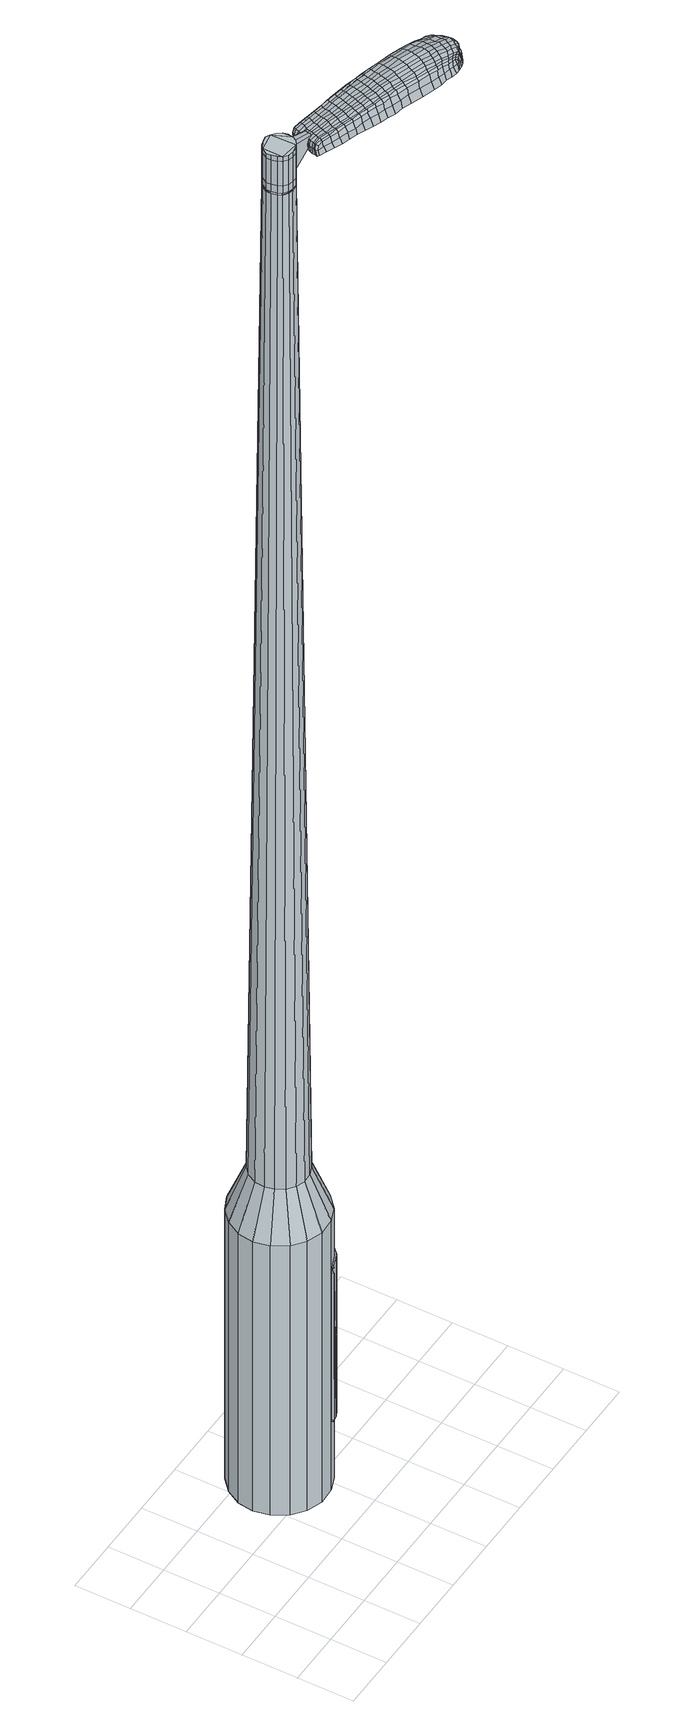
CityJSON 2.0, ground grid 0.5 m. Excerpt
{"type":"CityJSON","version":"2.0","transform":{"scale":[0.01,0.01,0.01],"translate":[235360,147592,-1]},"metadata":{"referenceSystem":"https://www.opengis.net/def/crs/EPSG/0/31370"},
"CityObjects":{
"object1":{"type":"GenericCityObject","attributes":{"cluster":327,"mean_distance_to_centroid":0.249,"new_centroid_x":235361.32,"new_centroid_y":147593.25,"mean_distance_to_camera":9.36,"H1":10.38,"H2":10.03,"Z_final":112.2,"cluster2":-1,"proj_x":235359.6,"proj_y":147598.47,"id_line":52625,"bearing_l":251.79,"distance":5.49,"orientation":"left","G_obj":341.79},"geometry":[{"type":"MultiSurface","lod":"2","boundaries":[[[0,1,2,3]],[[1,4,5,2]],[[4,6,7,5]],[[6,8,9,7]],[[8,10,11,9]],[[10,12,13,11]],[[12,14,15,13]],[[14,16,17,15]],[[16,18,19,17]],[[18,20,21,19]],[[20,22,23,21]],[[22,24,25,23]],[[24,26,27,25]],[[26,28,29,27]],[[28,30,31,29]],[[30,32,33,31]],[[32,34,35,33]],[[34,0,3,35]],[[36,37,38,39]],[[38,40,41,42]],[[41,43,42]],[[42,44,45,46]],[[45,47,46]],[[46,48,49,50]],[[49,51,50]],[[42,46,50,38]],[[50,52,39,38]],[[53,36,39]],[[2,5,7,35]],[[7,9,11,15]],[[11,13,15]],[[15,17,19,23]],[[19,21,23]],[[23,25,27,31]],[[27,29,31]],[[15,23,31,7]],[[31,33,35,7]],[[3,2,35]],[[1,0,54,55]],[[0,34,56,54]],[[34,32,57,56]],[[32,30,58,57]],[[30,28,59,58]],[[28,26,60,59]],[[26,24,61,60]],[[24,22,62,61]],[[22,20,63,62]],[[20,18,64,63]],[[18,16,65,64]],[[16,14,66,65]],[[14,12,67,66]],[[12,10,68,67]],[[10,8,69,68]],[[8,6,70,69]],[[6,4,71,70]],[[4,1,55,71]],[[55,54,72,73]],[[54,56,74,72]],[[56,57,75,74]],[[57,58,76,75]],[[58,59,77,76]],[[59,60,78,77]],[[60,61,79,78]],[[61,62,80,79]],[[62,63,81,80]],[[63,64,82,81]],[[64,65,83,82]],[[65,66,84,83]],[[66,67,85,84]],[[67,68,86,85]],[[68,69,87,86]],[[69,70,88,87]],[[70,71,89,88]],[[71,55,73,89]],[[90,91,92,93]],[[94,95,91,90]],[[96,97,95,94]],[[76,98,97,96]],[[77,99,98,76]],[[100,101,99,77]],[[79,102,101,100]],[[103,104,102,79]],[[105,106,104,103]],[[107,108,106,105]],[[83,109,108,107]],[[84,110,109,83]],[[111,112,110,84]],[[113,114,112,111]],[[115,116,114,113]],[[117,118,116,115]],[[89,119,118,117]],[[93,92,119,89]],[[120,121,122,123]],[[124,120,123,125]],[[126,124,125,127]],[[128,126,127,129]],[[130,128,129,131]],[[132,130,131,133]],[[134,132,133,135]],[[136,134,135,137]],[[138,136,137,139]],[[140,138,139,141]],[[142,140,141,143]],[[144,142,143,145]],[[146,144,145,147]],[[148,146,147,149]],[[150,148,149,151]],[[152,150,151,153]],[[73,72,90,93]],[[72,74,94,90]],[[74,75,96,94]],[[75,76,96]],[[78,100,77]],[[78,79,100]],[[80,103,79]],[[80,81,105,103]],[[81,82,107,105]],[[82,83,107]],[[85,111,84]],[[85,86,113,111]],[[86,87,115,113]],[[87,88,117,115]],[[88,89,117]],[[73,93,89]],[[154,155,92,91]],[[155,119,92]],[[156,118,119]],[[156,157,116,118]],[[157,158,114,116]],[[158,159,112,114]],[[159,110,112]],[[160,108,109]],[[160,161,106,108]],[[161,162,104,106]],[[162,102,104]],[[163,101,102]],[[163,99,101]],[[164,97,98]],[[164,165,95,97]],[[165,154,91,95]],[[39,52,152,166]],[[155,154,167,153]],[[53,39,166,121]],[[154,165,122,167]],[[36,53,121,120]],[[165,164,123,122]],[[37,36,120,124]],[[164,98,125,123]],[[38,37,124,126]],[[98,99,127,125]],[[40,38,126,128]],[[99,163,129,127]],[[41,40,128,130]],[[163,102,131,129]],[[43,41,130,132]],[[102,162,133,131]],[[42,43,132,134]],[[162,161,135,133]],[[44,42,134,136]],[[161,160,137,135]],[[45,44,136,138]],[[160,109,139,137]],[[47,45,138,140]],[[109,110,141,139]],[[46,47,140,142]],[[110,159,143,141]],[[48,46,142,144]],[[159,158,145,143]],[[49,48,144,146]],[[158,157,147,145]],[[51,49,146,148]],[[157,156,149,147]],[[50,51,148,150]],[[156,119,151,149]],[[52,50,150,152]],[[119,155,153,151]],[[152,153,168,169]],[[153,167,170,168]],[[167,122,171,170]],[[122,121,172,171]],[[121,166,173,172]],[[166,152,169,173]],[[174,175,176,177]],[[178,174,177,179]],[[174,178,180,181]],[[175,174,181,182]],[[183,184,185,186]],[[187,183,186,188]],[[183,187,189,190]],[[184,183,190,191]],[[192,193,194,195]],[[196,192,195,197]],[[192,196,198,199]],[[193,192,199,200]],[[201,202,203,204]],[[205,201,204,206]],[[201,205,207,208]],[[202,201,208,209]],[[210,211,212,213]],[[214,210,213,215]],[[210,214,216,217]],[[211,210,217,218]],[[219,220,221,222]],[[223,219,222,224]],[[219,223,225,226]],[[220,219,226,227]],[[228,229,230,231]],[[220,228,231,221]],[[228,220,227,232]],[[229,228,232,233]],[[234,235,236,237]],[[229,234,237,230]],[[234,229,233,238]],[[235,234,238,239]],[[240,178,179,241]],[[235,240,241,236]],[[240,235,239,242]],[[178,240,242,180]],[[243,244,245,246]],[[247,243,246,248]],[[243,247,249,250]],[[244,243,250,251]],[[252,253,254,255]],[[244,252,255,245]],[[252,244,251,256]],[[253,252,256,257]],[[258,259,260,261]],[[253,258,261,254]],[[258,253,257,262]],[[259,258,262,263]],[[264,265,266,267]],[[259,264,267,260]],[[264,259,263,268]],[[265,264,268,269]],[[270,175,182,271]],[[265,270,271,266]],[[270,265,269,272]],[[175,270,272,176]],[[273,274,275,276]],[[277,273,276,278]],[[273,277,279,280]],[[274,273,280,281]],[[282,283,284,285]],[[274,282,285,275]],[[282,274,281,286]],[[283,282,286,287]],[[288,289,290,291]],[[283,288,291,284]],[[288,283,287,292]],[[289,288,292,293]],[[294,187,188,295]],[[289,294,295,290]],[[294,289,293,296]],[[187,294,296,189]],[[297,298,299,300]],[[301,297,300,302]],[[297,301,303,304]],[[298,297,304,305]],[[306,307,308,309]],[[298,306,309,299]],[[306,298,305,310]],[[307,306,310,311]],[[312,313,314,315]],[[307,312,315,308]],[[312,307,311,316]],[[313,312,316,317]],[[318,319,320,321]],[[313,318,321,314]],[[318,313,317,322]],[[319,318,322,323]],[[324,184,191,325]],[[319,324,325,320]],[[324,319,323,326]],[[184,324,326,185]],[[327,213,212,328]],[[329,327,328,330]],[[327,329,331,332]],[[213,327,332,215]],[[333,329,330,334]],[[335,333,334,336]],[[333,335,337,338]],[[329,333,338,331]],[[339,335,336,340]],[[341,339,340,342]],[[339,341,343,344]],[[335,339,344,337]],[[345,341,342,346]],[[347,345,346,348]],[[345,347,349,350]],[[341,345,350,343]],[[351,347,348,352]],[[202,351,352,203]],[[351,202,209,353]],[[347,351,353,349]],[[354,355,200,199]],[[356,354,199,198]],[[354,356,357,358]],[[355,354,358,359]],[[360,361,359,358]],[[362,360,358,357]],[[360,362,363,364]],[[361,360,364,365]],[[366,367,365,364]],[[368,366,364,363]],[[366,368,369,370]],[[367,366,370,371]],[[372,373,371,370]],[[374,372,370,369]],[[372,374,207,205]],[[373,372,205,206]],[[375,376,377,378]],[[277,375,378,279]],[[375,277,278,379]],[[376,375,379,380]],[[381,196,197,382]],[[376,381,382,377]],[[381,376,380,383]],[[196,381,383,198]],[[384,385,386,387]],[[223,384,387,225]],[[384,223,224,388]],[[385,384,388,389]],[[390,391,392,393]],[[385,390,393,386]],[[390,385,389,394]],[[391,390,394,395]],[[396,193,200,397]],[[391,396,397,392]],[[396,391,395,398]],[[193,396,398,194]],[[399,400,401,402]],[[181,399,402,182]],[[399,181,180,403]],[[400,399,403,404]],[[405,406,407,408]],[[400,405,408,401]],[[405,400,404,409]],[[406,405,409,410]],[[411,204,203,412]],[[406,411,412,407]],[[411,406,410,413]],[[204,411,413,206]],[[414,415,416,417]],[[186,414,417,188]],[[414,186,185,418]],[[415,414,418,419]],[[420,208,207,421]],[[415,420,421,416]],[[420,415,419,422]],[[208,420,422,209]],[[423,424,425,426]],[[301,423,426,303]],[[423,301,302,427]],[[424,423,427,428]],[[429,214,215,430]],[[424,429,430,425]],[[429,424,428,431]],[[214,429,431,216]],[[432,433,434,435]],[[247,432,435,249]],[[432,247,248,436]],[[433,432,436,437]],[[438,439,440,441]],[[433,438,441,434]],[[438,433,437,442]],[[439,438,442,443]],[[444,211,218,445]],[[439,444,445,440]],[[444,439,443,446]],[[211,444,446,212]],[[447,448,437,436]],[[246,447,436,248]],[[447,246,245,449]],[[448,447,449,450]],[[451,452,443,442]],[[448,451,442,437]],[[451,448,450,453]],[[452,451,453,454]],[[455,328,212,446]],[[452,455,446,443]],[[455,452,454,456]],[[328,455,456,330]],[[457,458,459,460]],[[304,457,460,305]],[[457,304,303,426]],[[458,457,426,425]],[[461,332,331,462]],[[458,461,462,459]],[[461,458,425,430]],[[332,461,430,215]],[[463,464,450,449]],[[255,463,449,245]],[[463,255,254,465]],[[464,463,465,466]],[[467,468,454,453]],[[464,467,453,450]],[[467,464,466,469]],[[468,467,469,470]],[[471,334,330,456]],[[468,471,456,454]],[[471,468,470,472]],[[334,471,472,336]],[[473,474,475,476]],[[310,473,476,311]],[[473,310,305,460]],[[474,473,460,459]],[[477,338,337,478]],[[474,477,478,475]],[[477,474,459,462]],[[338,477,462,331]],[[479,480,466,465]],[[261,479,465,254]],[[479,261,260,481]],[[480,479,481,482]],[[483,484,470,469]],[[480,483,469,466]],[[483,480,482,485]],[[484,483,485,486]],[[487,340,336,472]],[[484,487,472,470]],[[487,484,486,488]],[[340,487,488,342]],[[489,490,491,492]],[[316,489,492,317]],[[489,316,311,476]],[[490,489,476,475]],[[493,344,343,494]],[[490,493,494,491]],[[493,490,475,478]],[[344,493,478,337]],[[495,496,482,481]],[[267,495,481,260]],[[495,267,266,497]],[[496,495,497,498]],[[499,500,486,485]],[[496,499,485,482]],[[499,496,498,501]],[[500,499,501,502]],[[503,346,342,488]],[[500,503,488,486]],[[503,500,502,504]],[[346,503,504,348]],[[505,506,507,508]],[[322,505,508,323]],[[505,322,317,492]],[[506,505,492,491]],[[509,350,349,510]],[[506,509,510,507]],[[509,506,491,494]],[[350,509,494,343]],[[511,512,498,497]],[[271,511,497,266]],[[511,271,182,402]],[[512,511,402,401]],[[513,514,502,501]],[[512,513,501,498]],[[513,512,401,408]],[[514,513,408,407]],[[515,352,348,504]],[[514,515,504,502]],[[515,514,407,412]],[[352,515,412,203]],[[516,517,419,418]],[[326,516,418,185]],[[516,326,323,508]],[[517,516,508,507]],[[518,353,209,422]],[[517,518,422,419]],[[518,517,507,510]],[[353,518,510,349]],[[519,520,380,379]],[[276,519,379,278]],[[519,276,275,521]],[[520,519,521,522]],[[523,356,198,383]],[[520,523,383,380]],[[523,520,522,524]],[[356,523,524,357]],[[525,526,527,528]],[[226,525,528,227]],[[525,226,225,387]],[[526,525,387,386]],[[529,530,531,532]],[[526,529,532,527]],[[529,526,386,393]],[[530,529,393,392]],[[533,355,359,534]],[[530,533,534,531]],[[533,530,392,397]],[[355,533,397,200]],[[535,536,522,521]],[[285,535,521,275]],[[535,285,284,537]],[[536,535,537,538]],[[539,362,357,524]],[[536,539,524,522]],[[539,536,538,540]],[[362,539,540,363]],[[541,542,543,544]],[[232,541,544,233]],[[541,232,227,528]],[[542,541,528,527]],[[545,546,547,548]],[[542,545,548,543]],[[545,542,527,532]],[[546,545,532,531]],[[549,361,365,550]],[[546,549,550,547]],[[549,546,531,534]],[[361,549,534,359]],[[551,552,538,537]],[[291,551,537,284]],[[551,291,290,553]],[[552,551,553,554]],[[555,368,363,540]],[[552,555,540,538]],[[555,552,554,556]],[[368,555,556,369]],[[557,558,559,560]],[[238,557,560,239]],[[557,238,233,544]],[[558,557,544,543]],[[561,562,563,564]],[[558,561,564,559]],[[561,558,543,548]],[[562,561,548,547]],[[565,367,371,566]],[[562,565,566,563]],[[565,562,547,550]],[[367,565,550,365]],[[567,568,554,553]],[[295,567,553,290]],[[567,295,188,417]],[[568,567,417,416]],[[569,374,369,556]],[[568,569,556,554]],[[569,568,416,421]],[[374,569,421,207]],[[570,571,404,403]],[[242,570,403,180]],[[570,242,239,560]],[[571,570,560,559]],[[572,573,410,409]],[[571,572,409,404]],[[572,571,559,564]],[[573,572,564,563]],[[574,373,206,413]],[[573,574,413,410]],[[574,573,563,566]],[[373,574,566,371]],[[575,576,577,578]],[[578,577,579,580]],[[581,579,577,582]],[[582,577,576,583]],[[584,585,586,587]],[[587,586,588,589]],[[590,588,586,591]],[[591,586,585,592]],[[593,594,595,596]],[[596,595,597,598]],[[599,597,595,600]],[[600,595,594,601]],[[602,603,604,605]],[[605,604,606,607]],[[608,606,604,609]],[[609,604,603,610]],[[611,612,613,614]],[[614,613,615,616]],[[617,615,613,618]],[[618,613,612,619]],[[620,621,622,623]],[[623,622,624,625]],[[626,624,622,627]],[[627,622,621,628]],[[629,630,631,632]],[[632,631,621,620]],[[628,621,631,633]],[[633,631,630,634]],[[635,636,637,638]],[[638,637,630,629]],[[634,630,637,639]],[[639,637,636,640]],[[580,579,641,642]],[[642,641,636,635]],[[640,636,641,643]],[[643,641,579,581]],[[644,645,646,647]],[[647,646,648,649]],[[650,648,646,651]],[[651,646,645,652]],[[653,654,655,656]],[[656,655,645,644]],[[652,645,655,657]],[[657,655,654,658]],[[659,660,661,662]],[[662,661,654,653]],[[658,654,661,663]],[[663,661,660,664]],[[665,666,667,668]],[[668,667,660,659]],[[664,660,667,669]],[[669,667,666,670]],[[583,576,671,672]],[[672,671,666,665]],[[670,666,671,673]],[[673,671,576,575]],[[674,675,676,677]],[[677,676,678,679]],[[680,678,676,681]],[[681,676,675,682]],[[683,684,685,686]],[[686,685,675,674]],[[682,675,685,687]],[[687,685,684,688]],[[689,690,691,692]],[[692,691,684,683]],[[688,684,691,693]],[[693,691,690,694]],[[589,588,695,696]],[[696,695,690,689]],[[694,690,695,697]],[[697,695,588,590]],[[698,699,700,701]],[[701,700,702,703]],[[704,702,700,705]],[[705,700,699,706]],[[707,708,709,710]],[[710,709,699,698]],[[706,699,709,711]],[[711,709,708,712]],[[713,714,715,716]],[[716,715,708,707]],[[712,708,715,717]],[[717,715,714,718]],[[719,720,721,722]],[[722,721,714,713]],[[718,714,721,723]],[[723,721,720,724]],[[592,585,725,726]],[[726,725,720,719]],[[724,720,725,727]],[[727,725,585,584]],[[611,614,728,729]],[[729,728,730,731]],[[732,730,728,733]],[[733,728,614,616]],[[731,730,734,735]],[[735,734,736,737]],[[738,736,734,739]],[[739,734,730,732]],[[737,736,740,741]],[[741,740,742,743]],[[744,742,740,745]],[[745,740,736,738]],[[743,742,746,747]],[[747,746,748,749]],[[750,748,746,751]],[[751,746,742,744]],[[749,748,752,753]],[[753,752,603,602]],[[610,603,752,754]],[[754,752,748,750]],[[601,755,756,600]],[[600,756,757,599]],[[758,757,756,759]],[[759,756,755,760]],[[760,761,762,759]],[[759,762,763,758]],[[764,763,762,765]],[[765,762,761,766]],[[766,767,768,765]],[[765,768,769,764]],[[770,769,768,771]],[[771,768,767,772]],[[772,773,774,771]],[[771,774,775,770]],[[608,775,774,606]],[[606,774,773,607]],[[776,777,778,779]],[[779,778,678,680]],[[679,678,778,780]],[[780,778,777,781]],[[598,597,782,783]],[[783,782,777,776]],[[781,777,782,784]],[[784,782,597,599]],[[785,786,787,788]],[[788,787,624,626]],[[625,624,787,789]],[[789,787,786,790]],[[791,792,793,794]],[[794,793,786,785]],[[790,786,793,795]],[[795,793,792,796]],[[601,594,797,798]],[[798,797,792,791]],[[796,792,797,799]],[[799,797,594,593]],[[800,801,802,803]],[[803,802,582,583]],[[581,582,802,804]],[[804,802,801,805]],[[806,807,808,809]],[[809,808,801,800]],[[805,801,808,810]],[[810,808,807,811]],[[602,605,812,813]],[[813,812,807,806]],[[811,807,812,814]],[[814,812,605,607]],[[815,816,817,818]],[[818,817,587,589]],[[584,587,817,819]],[[819,817,816,820]],[[608,609,821,822]],[[822,821,816,815]],[[820,816,821,823]],[[823,821,609,610]],[[824,825,702,826]],[[826,702,704]],[[703,702,827]],[[827,702,825,828]],[[616,615,829,830]],[[830,829,825,824]],[[828,825,829,831]],[[831,829,615,617]],[[832,833,834]],[[834,833,648,650]],[[649,648,833,835]],[[835,833,836]],[[837,838,839,840]],[[840,839,833,832]],[[836,833,839,841]],[[841,839,838,842]],[[619,612,843,844]],[[844,843,838,837]],[[842,838,843,845]],[[845,843,612,611]],[[836,846,835]],[[835,846,647,649]],[[644,647,846,847]],[[847,846,848]],[[842,849,850,841]],[[841,850,846,836]],[[848,846,850,851]],[[851,850,849,852]],[[611,729,853,845]],[[845,853,849,842]],[[852,849,853,854]],[[854,853,729,731]],[[855,856,857,858]],[[858,857,705,706]],[[704,705,857,826]],[[826,857,856,824]],[[732,733,859,860]],[[860,859,856,855]],[[824,856,859,830]],[[830,859,733,616]],[[848,861,847]],[[847,861,656,644]],[[653,656,861,862]],[[862,861,863]],[[852,864,865,851]],[[851,865,861,848]],[[863,861,865,866]],[[866,865,864,867]],[[731,735,868,854]],[[854,868,864,852]],[[867,864,868,869]],[[869,868,735,737]],[[870,871,872,873]],[[873,872,711,712]],[[706,711,872,858]],[[858,872,871,855]],[[738,739,874,875]],[[875,874,871,870]],[[855,871,874,860]],[[860,874,739,732]],[[863,876,877,862]],[[862,877,662,653]],[[659,662,877,878]],[[878,877,876,879]],[[867,880,881,866]],[[866,881,876,863]],[[879,876,881,882]],[[882,881,880,883]],[[737,741,884,869]],[[869,884,880,867]],[[883,880,884,885]],[[885,884,741,743]],[[886,887,888,889]],[[889,888,717,718]],[[712,717,888,873]],[[873,888,887,870]],[[744,745,890,891]],[[891,890,887,886]],[[870,887,890,875]],[[875,890,745,738]],[[879,892,893,878]],[[878,893,668,659]],[[665,668,893,894]],[[894,893,892,895]],[[883,896,897,882]],[[882,897,892,879]],[[895,892,897,898]],[[898,897,896,899]],[[743,747,900,885]],[[885,900,896,883]],[[899,896,900,901]],[[901,900,747,749]],[[902,903,904,905]],[[905,904,723,724]],[[718,723,904,889]],[[889,904,903,886]],[[750,751,906,907]],[[907,906,903,902]],[[886,903,906,891]],[[891,906,751,744]],[[895,908,909,894]],[[894,909,672,665]],[[583,672,909,803]],[[803,909,908,800]],[[899,910,911,898]],[[898,911,908,895]],[[800,908,911,809]],[[809,911,910,806]],[[749,753,912,901]],[[901,912,910,899]],[[806,910,912,813]],[[813,912,753,602]],[[820,913,914,819]],[[819,914,727,584]],[[724,727,914,905]],[[905,914,913,902]],[[610,754,915,823]],[[823,915,913,820]],[[902,913,915,907]],[[907,915,754,750]],[[781,916,917,780]],[[780,917,677,679]],[[674,677,917,918]],[[918,917,916,919]],[[599,757,920,784]],[[784,920,916,781]],[[919,916,920,921]],[[921,920,757,758]],[[922,923,924,925]],[[925,924,627,628]],[[626,627,924,788]],[[788,924,923,785]],[[926,927,928,929]],[[929,928,923,922]],[[785,923,928,794]],[[794,928,927,791]],[[760,755,930,931]],[[931,930,927,926]],[[791,927,930,798]],[[798,930,755,601]],[[919,932,933,918]],[[918,933,686,674]],[[683,686,933,934]],[[934,933,932,935]],[[758,763,936,921]],[[921,936,932,919]],[[935,932,936,937]],[[937,936,763,764]],[[938,939,940,941]],[[941,940,633,634]],[[628,633,940,925]],[[925,940,939,922]],[[942,943,944,945]],[[945,944,939,938]],[[922,939,944,929]],[[929,944,943,926]],[[766,761,946,947]],[[947,946,943,942]],[[926,943,946,931]],[[931,946,761,760]],[[935,948,949,934]],[[934,949,692,683]],[[689,692,949,950]],[[950,949,948,951]],[[764,769,952,937]],[[937,952,948,935]],[[951,948,952,953]],[[953,952,769,770]],[[954,955,956,957]],[[957,956,639,640]],[[634,639,956,941]],[[941,956,955,938]],[[958,959,960,961]],[[961,960,955,954]],[[938,955,960,945]],[[945,960,959,942]],[[772,767,962,963]],[[963,962,959,958]],[[942,959,962,947]],[[947,962,767,766]],[[951,964,965,950]],[[950,965,696,689]],[[589,696,965,818]],[[818,965,964,815]],[[770,775,966,953]],[[953,966,964,951]],[[815,964,966,822]],[[822,966,775,608]],[[805,967,968,804]],[[804,968,643,581]],[[640,643,968,957]],[[957,968,967,954]],[[811,969,970,810]],[[810,970,967,805]],[[954,967,970,961]],[[961,970,969,958]],[[607,773,971,814]],[[814,971,969,811]],[[958,969,971,963]],[[963,971,773,772]],[[575,578,177,176]],[[578,580,179,177]],[[590,591,190,189]],[[591,592,191,190]],[[593,596,195,194]],[[596,598,197,195]],[[617,618,217,216]],[[618,619,218,217]],[[620,623,222,221]],[[623,625,224,222]],[[629,632,231,230]],[[632,620,221,231]],[[635,638,237,236]],[[638,629,230,237]],[[580,642,241,179]],[[642,635,236,241]],[[650,651,250,249]],[[651,652,251,250]],[[652,657,256,251]],[[657,658,257,256]],[[658,663,262,257]],[[663,664,263,262]],[[664,669,268,263]],[[669,670,269,268]],[[670,673,272,269]],[[673,575,176,272]],[[680,681,280,279]],[[681,682,281,280]],[[682,687,286,281]],[[687,688,287,286]],[[688,693,292,287]],[[693,694,293,292]],[[694,697,296,293]],[[697,590,189,296]],[[698,701,300,299]],[[701,703,302,300]],[[707,710,309,308]],[[710,698,299,309]],[[713,716,315,314]],[[716,707,308,315]],[[719,722,321,320]],[[722,713,314,321]],[[592,726,325,191]],[[726,719,320,325]],[[776,779,378,377]],[[779,680,279,378]],[[598,783,382,197]],[[783,776,377,382]],[[625,789,388,224]],[[789,790,389,388]],[[790,795,394,389]],[[795,796,395,394]],[[796,799,398,395]],[[799,593,194,398]],[[703,827,427,302]],[[827,828,428,427]],[[828,831,431,428]],[[831,617,216,431]],[[832,834,435,434]],[[834,650,249,435]],[[837,840,441,440]],[[840,832,434,441]],[[619,844,445,218]],[[844,837,440,445]],[[972,973,974,975]],[[976,977,975,974]],[[978,979,980,981]],[[982,983,984,985]],[[973,986,987,974]],[[988,976,974,987]],[[989,978,981,990]],[[991,992,983,982]],[[986,993,994,987]],[[994,995,988,987]],[[996,989,990,997]],[[998,992,991,999]],[[993,1000,1001,994]],[[1001,1002,995,994]],[[1003,996,997,1004]],[[1005,998,999,1006]],[[1007,1008,1009,1010]],[[1011,1012,1008,1007]],[[1011,1013,1014,1012]],[[1013,1015,1016,1014]],[[1017,1018,1019,1020]],[[1021,1022,1018,1017]],[[1023,1024,1022,1021]],[[1025,1026,1024,1023]],[[1020,1009,1008,1017]],[[1017,1008,1012,1021]],[[1012,1014,1023,1021]],[[1014,1016,1025,1023]],[[981,980,977,976]],[[990,981,976,988]],[[995,997,990,988]],[[1002,1004,997,995]],[[982,985,979,978]],[[991,982,978,989]],[[999,991,989,996]],[[1006,999,996,1003]],[[983,1007,1010,984]],[[992,1011,1007,983]],[[1013,1011,992,998]],[[1015,1013,998,1005]],[[1027,1028,1029,1030]],[[1029,1031,1032,1033]],[[1029,1033,1034,1035]],[[1029,1035,1030]],[[1036,1027,1030,1037]],[[1038,1037,1030,1039]],[[1040,1039,1030]],[[1041,1029,1028,1042]],[[1043,1041,1042,1044]],[[1045,1043,1044,1046]],[[1047,1045,1046,1048]],[[1049,1047,1048,1050]],[[1050,1051,1052,1053]],[[1050,1053,1054,1055]],[[1050,1055,1056,1057]],[[1056,1058,1059,1060]],[[1056,1060,1061,1062]],[[1056,1062,1057]],[[1050,1057,1049]],[[1063,1064,1028,1027]],[[1065,1066,1031,1029]],[[1067,1068,1040,1030]],[[1064,1069,1042,1028]],[[1070,1065,1029,1041]],[[1069,1071,1044,1042]],[[1072,1070,1041,1043]],[[1071,1073,1046,1044]],[[1074,1072,1043,1045]],[[1073,1075,1048,1046]],[[1076,1074,1045,1047]],[[1075,1077,1050,1048]],[[1078,1076,1047,1049]],[[1077,1079,1051,1050]],[[1080,1081,1058,1056]],[[1082,1078,1049,1057]],[[1052,1051,1079,1083]],[[1053,1052,1083,1084]],[[1054,1053,1084,1085]],[[1055,1054,1085,1086]],[[1056,1055,1086,1080]],[[1087,1063,1027,1036]],[[1088,1087,1036,1037]],[[1089,1088,1037,1038]],[[1090,1089,1038,1039]],[[1068,1090,1039,1040]],[[1032,1031,1066,1091]],[[1059,1058,1081,1092]],[[1033,1032,1091,1093]],[[1034,1033,1093,1094]],[[1035,1034,1094,1095]],[[1030,1035,1095,1067]],[[1060,1059,1092,1096]],[[1061,1060,1096,1097]],[[1062,1061,1097,1098]],[[1057,1062,1098,1082]]]}]}
},
"vertices":[
[174,113,384],[167,100,384],[167,100,96],[174,113,96],[156,90,384],[156,90,96],[143,85,384],[143,85,96],[128,84,384],[128,84,96],[114,89,384],[114,89,96],[103,98,384],[103,98,96],[95,111,384],[95,111,96],[92,125,384],[92,125,96],[94,139,384],[94,139,96],[101,152,384],[101,152,96],[112,162,384],[112,162,96],[125,168,384],[125,168,96],[140,168,384],[140,168,96],[154,164,384],[154,164,96],[166,154,384],[166,154,96],[173,142,384],[173,142,96],[176,128,384],[176,128,96],[147,131,1524],[144,135,1524],[140,138,1524],[147,122,1524],[136,140,1524],[131,139,1524],[124,135,1524],[127,138,1524],[121,130,1524],[121,126,1524],[124,117,1524],[122,121,1524],[128,114,1524],[132,113,1524],[141,115,1524],[137,113,1524],[145,118,1524],[148,127,1524],[158,118,429],[154,111,429],[159,127,429],[157,136,429],[153,143,429],[146,148,429],[138,151,429],[129,151,429],[121,148,429],[114,142,429],[110,134,429],[109,125,429],[111,117,429],[115,109,429],[122,104,429],[130,101,429],[139,102,429],[147,105,429],[147,122,1483],[145,118,1483],[148,127,1483],[147,131,1483],[144,135,1483],[140,138,1483],[136,140,1483],[131,139,1483],[127,138,1483],[124,135,1483],[121,130,1483],[121,126,1483],[122,121,1483],[124,117,1483],[128,114,1483],[132,113,1483],[137,113,1483],[141,115,1483],[146,122,1483],[146,122,1485],[144,118,1485],[144,118,1483],[147,127,1483],[147,127,1485],[146,131,1483],[146,131,1485],[144,135,1485],[140,138,1485],[136,139,1483],[136,139,1485],[131,139,1485],[127,137,1483],[127,137,1485],[124,134,1483],[124,134,1485],[122,130,1483],[122,130,1485],[121,126,1485],[122,121,1485],[124,118,1483],[124,118,1485],[128,115,1483],[128,115,1485],[132,114,1483],[132,114,1485],[137,114,1483],[137,114,1485],[141,115,1485],[147,131,1519],[148,127,1519],[148,127,1493],[147,131,1493],[144,135,1519],[144,135,1493],[140,138,1519],[140,138,1493],[136,140,1519],[136,140,1493],[131,139,1519],[131,139,1493],[127,138,1519],[127,138,1493],[124,135,1519],[124,135,1493],[121,130,1519],[121,130,1493],[121,126,1519],[121,126,1493],[122,121,1519],[122,121,1493],[124,117,1519],[124,117,1493],[128,114,1519],[128,114,1493],[132,113,1519],[132,113,1493],[137,113,1519],[137,113,1493],[141,115,1519],[141,115,1493],[145,118,1519],[145,118,1493],[147,122,1485],[145,118,1485],[137,113,1485],[132,113,1485],[128,114,1485],[124,117,1485],[121,130,1485],[124,135,1485],[127,138,1485],[136,140,1485],[147,131,1485],[148,127,1485],[147,122,1519],[147,122,1493],[164,113,1513],[164,113,1518],[165,116,1513],[166,119,1513],[166,119,1518],[165,116,1518],[229,74,1519],[222,77,1518],[223,75,1509],[230,73,1510],[237,72,1519],[238,70,1510],[237,73,1526],[228,76,1525],[222,79,1525],[241,111,1519],[234,113,1518],[233,112,1525],[240,110,1525],[249,109,1519],[248,107,1526],[251,110,1510],[243,112,1510],[236,114,1509],[305,71,1519],[304,68,1519],[305,68,1513],[306,71,1513],[306,76,1519],[306,75,1513],[304,76,1524],[304,72,1524],[303,68,1524],[235,95,1530],[228,97,1529],[227,94,1529],[234,91,1530],[244,92,1531],[243,88,1531],[245,95,1530],[236,98,1530],[229,100,1529],[158,120,1512],[157,117,1512],[159,117,1517],[159,119,1517],[159,122,1512],[160,122,1517],[160,122,1506],[159,119,1506],[158,117,1506],[286,57,1519],[282,58,1519],[283,56,1512],[286,56,1512],[288,57,1518],[288,56,1512],[288,58,1522],[286,59,1523],[282,59,1524],[278,59,1519],[272,60,1519],[273,59,1512],[278,57,1512],[278,60,1524],[272,62,1525],[266,62,1519],[259,64,1519],[260,62,1511],[267,60,1511],[266,63,1526],[259,66,1526],[248,68,1519],[249,66,1510],[248,69,1526],[160,102,1513],[167,99,1513],[167,100,1518],[160,103,1517],[155,104,1512],[156,104,1516],[156,103,1506],[161,100,1507],[168,97,1507],[174,96,1514],[181,93,1515],[181,95,1520],[174,97,1519],[175,94,1507],[182,92,1507],[188,90,1515],[195,88,1516],[195,89,1522],[188,92,1521],[189,89,1508],[196,86,1508],[202,85,1517],[209,82,1517],[208,84,1524],[201,87,1523],[203,83,1508],[209,80,1509],[215,80,1518],[215,81,1524],[216,78,1509],[297,91,1519],[294,92,1519],[294,91,1524],[297,90,1523],[300,90,1518],[299,89,1522],[301,91,1512],[299,92,1512],[296,93,1512],[290,94,1519],[285,97,1519],[284,95,1525],[289,93,1524],[291,95,1512],[286,98,1512],[279,99,1519],[272,101,1519],[270,100,1526],[278,98,1526],[281,100,1511],[273,102,1511],[261,105,1519],[259,104,1526],[262,106,1510],[170,130,1513],[177,128,1513],[178,129,1507],[171,131,1507],[164,131,1512],[165,132,1506],[165,130,1516],[169,129,1517],[176,127,1518],[184,126,1514],[192,124,1515],[193,125,1507],[186,127,1507],[183,125,1519],[190,123,1520],[199,123,1515],[206,121,1516],[208,122,1508],[200,123,1508],[198,122,1521],[205,120,1522],[213,119,1517],[220,117,1517],[222,118,1509],[215,120,1508],[212,118,1523],[219,116,1524],[227,115,1518],[229,116,1509],[226,114,1524],[164,117,1519],[164,115,1519],[172,115,1520],[171,113,1520],[172,118,1520],[165,120,1519],[179,113,1522],[178,110,1522],[186,110,1523],[185,108,1523],[187,113,1523],[180,116,1521],[193,108,1524],[192,105,1524],[200,106,1525],[199,103,1525],[201,109,1525],[194,111,1524],[207,104,1526],[206,101,1526],[214,101,1527],[213,98,1527],[215,105,1527],[208,107,1526],[221,99,1528],[220,96,1528],[222,102,1528],[301,73,1527],[300,69,1527],[301,77,1526],[297,78,1527],[297,74,1528],[295,71,1528],[291,76,1529],[289,73,1529],[291,80,1528],[284,83,1530],[284,79,1530],[282,75,1530],[277,81,1531],[276,77,1531],[278,85,1530],[269,88,1531],[268,84,1531],[267,80,1531],[256,88,1531],[255,84,1531],[257,92,1531],[301,88,1518],[303,85,1519],[304,86,1513],[302,89,1513],[300,88,1523],[301,85,1523],[304,81,1519],[305,81,1513],[303,81,1524],[290,57,1518],[293,58,1518],[292,59,1523],[289,58,1523],[291,56,1513],[294,57,1513],[296,60,1519],[300,62,1519],[298,63,1524],[295,61,1523],[297,59,1513],[300,61,1513],[302,65,1519],[301,65,1524],[303,64,1513],[229,78,1528],[229,80,1528],[223,82,1528],[222,80,1527],[237,75,1528],[238,77,1529],[230,82,1529],[232,85,1530],[225,88,1529],[224,85,1528],[239,79,1529],[240,82,1530],[233,88,1530],[226,91,1529],[241,85,1531],[239,108,1528],[238,106,1529],[247,104,1529],[247,106,1528],[232,110,1527],[231,108,1528],[237,102,1529],[246,100,1530],[230,104,1528],[162,131,1512],[161,129,1512],[162,128,1517],[163,130,1517],[163,131,1506],[162,129,1506],[160,126,1512],[161,125,1517],[161,126,1506],[154,106,1512],[154,107,1512],[155,106,1506],[154,104,1506],[155,106,1517],[155,107,1517],[155,109,1512],[156,112,1512],[156,111,1506],[155,109,1506],[156,109,1517],[157,112,1517],[157,114,1512],[157,114,1506],[158,114,1517],[160,104,1519],[161,106,1519],[167,101,1520],[168,103,1520],[161,108,1519],[162,110,1519],[168,105,1520],[169,108,1520],[163,113,1519],[170,110,1520],[168,128,1519],[168,126,1519],[175,124,1520],[175,126,1520],[167,123,1519],[174,121,1520],[174,99,1521],[175,100,1521],[181,96,1522],[181,98,1522],[175,103,1521],[176,105,1521],[182,100,1522],[183,103,1523],[177,108,1522],[184,105,1523],[183,124,1521],[182,122,1521],[189,120,1522],[190,122,1522],[181,119,1521],[188,117,1522],[188,93,1523],[188,95,1523],[195,91,1524],[195,92,1524],[189,97,1523],[190,100,1524],[196,95,1525],[197,98,1525],[191,103,1524],[198,100,1525],[197,120,1523],[196,118,1523],[203,116,1524],[204,118,1524],[195,115,1524],[202,113,1525],[202,88,1525],[202,90,1525],[209,85,1526],[209,87,1526],[203,92,1526],[204,95,1526],[210,90,1527],[211,93,1527],[205,98,1526],[212,96,1527],[211,116,1525],[210,114,1525],[217,112,1526],[218,114,1526],[209,111,1526],[216,109,1527],[215,83,1527],[216,85,1527],[217,87,1527],[218,90,1528],[219,93,1528],[225,112,1527],[225,110,1527],[223,106,1528],[298,88,1525],[299,86,1525],[294,90,1526],[295,87,1526],[300,82,1526],[297,83,1527],[287,59,1525],[290,60,1525],[286,61,1526],[284,60,1525],[293,61,1525],[296,63,1526],[291,65,1527],[289,62,1526],[298,66,1526],[294,68,1527],[289,92,1526],[290,89,1527],[284,94,1527],[284,92,1528],[291,85,1528],[285,87,1529],[279,61,1526],[281,62,1527],[275,64,1528],[273,63,1527],[283,64,1527],[286,66,1528],[279,69,1529],[277,66,1528],[288,69,1528],[281,72,1530],[278,96,1528],[278,94,1529],[270,99,1528],[270,96,1529],[278,90,1529],[270,92,1530],[267,64,1528],[268,66,1528],[260,69,1529],[259,67,1528],[270,68,1529],[272,71,1530],[264,74,1530],[262,71,1530],[274,74,1530],[265,77,1531],[259,102,1529],[259,100,1529],[258,96,1530],[248,71,1528],[249,72,1529],[251,75,1530],[252,78,1530],[253,81,1531],[224,77,1509],[223,79,1518],[230,76,1518],[230,74,1509],[238,73,1519],[238,72,1510],[237,75,1525],[229,78,1525],[223,81,1525],[232,110,1525],[234,111,1518],[241,109,1518],[239,108,1525],[249,107,1519],[248,106,1525],[251,108,1510],[242,110,1509],[236,112,1509],[303,69,1513],[302,69,1519],[303,72,1519],[304,72,1513],[303,76,1519],[304,75,1513],[302,76,1524],[302,72,1524],[301,69,1524],[227,94,1528],[228,97,1528],[235,94,1529],[234,91,1529],[244,92,1529],[243,88,1529],[245,95,1529],[236,98,1529],[229,100,1528],[160,116,1516],[160,116,1512],[160,119,1512],[161,118,1516],[161,122,1512],[162,121,1516],[162,122,1506],[161,119,1506],[160,116,1506],[283,58,1512],[283,60,1519],[286,59,1518],[286,58,1512],[288,59,1518],[288,58,1512],[287,60,1522],[286,60,1523],[283,61,1523],[273,60,1512],[273,62,1519],[278,61,1519],[279,59,1512],[278,62,1524],[272,64,1525],[260,64,1511],[259,66,1519],[267,64,1519],[268,62,1511],[267,65,1525],[259,68,1526],[249,70,1519],[249,68,1510],[248,71,1526],[168,102,1518],[168,101,1513],[161,103,1513],[161,104,1517],[156,105,1512],[157,106,1515],[157,104,1506],[162,102,1506],[169,99,1507],[182,96,1520],[182,95,1514],[175,98,1514],[175,99,1519],[176,96,1507],[183,93,1507],[195,91,1522],[196,89,1516],[189,92,1515],[189,94,1521],[190,91,1508],[196,88,1508],[209,86,1523],[210,84,1517],[203,87,1516],[202,88,1522],[203,85,1508],[210,82,1508],[216,81,1517],[216,83,1524],[217,80,1509],[293,90,1523],[294,91,1519],[296,89,1518],[296,88,1523],[298,88,1518],[297,88,1522],[299,89,1512],[298,90,1512],[295,92,1512],[283,94,1525],[284,95,1519],[289,93,1519],[288,92,1524],[291,94,1512],[285,96,1512],[270,98,1526],[271,100,1519],[278,97,1519],[277,96,1525],[280,98,1511],[273,101,1511],[260,103,1519],[259,102,1526],[262,104,1510],[178,127,1507],[177,126,1513],[169,128,1513],[171,129,1506],[164,129,1512],[166,130,1506],[165,128,1515],[169,127,1517],[176,126,1518],[193,123,1507],[191,123,1514],[184,124,1514],[185,125,1507],[183,124,1519],[190,122,1520],[207,120,1508],[206,119,1516],[198,121,1515],[200,122,1508],[197,120,1521],[204,118,1522],[222,116,1508],[220,115,1517],[213,117,1516],[214,118,1508],[212,116,1522],[219,114,1523],[227,113,1517],[229,114,1509],[226,112,1524],[165,117,1518],[165,115,1518],[172,115,1519],[171,112,1519],[173,118,1519],[166,120,1518],[179,113,1520],[178,110,1520],[186,110,1521],[185,108,1521],[187,113,1521],[180,115,1520],[193,108,1523],[192,105,1523],[200,106,1524],[199,103,1524],[201,109,1524],[194,111,1523],[207,103,1525],[207,101,1525],[214,101,1526],[213,98,1526],[215,104,1526],[208,106,1525],[221,99,1527],[220,96,1527],[222,102,1527],[299,70,1526],[300,73,1526],[300,77,1525],[296,78,1526],[296,74,1526],[295,71,1526],[289,73,1528],[290,76,1528],[290,80,1527],[284,82,1528],[283,79,1529],[282,75,1529],[275,78,1530],[276,81,1530],[277,85,1529],[269,87,1530],[268,84,1530],[267,80,1530],[255,84,1530],[256,88,1530],[257,91,1530],[302,85,1513],[301,85,1518],[299,87,1518],[301,88,1512],[298,87,1523],[299,84,1523],[302,80,1519],[303,80,1513],[301,80,1523],[291,61,1523],[292,60,1518],[290,59,1518],[289,60,1523],[290,58,1512],[292,59,1512],[297,64,1523],[298,64,1519],[295,62,1519],[294,62,1523],[296,61,1513],[299,63,1513],[300,66,1519],[299,66,1524],[301,66,1513],[223,83,1527],[230,80,1527],[229,79,1527],[223,81,1526],[237,76,1527],[238,77,1528],[225,88,1528],[232,85,1528],[231,83,1528],[224,85,1527],[239,80,1528],[240,82,1529],[233,88,1529],[226,91,1528],[242,85,1529],[247,103,1528],[239,106,1527],[239,107,1527],[247,105,1527],[232,109,1526],[232,108,1527],[237,102,1528],[246,99,1528],[231,104,1527],[164,127,1516],[164,128,1512],[164,129,1516],[165,130,1506],[165,129,1506],[162,125,1512],[163,124,1516],[163,125,1506],[157,105,1506],[156,106,1512],[156,105,1506],[157,106,1516],[157,107,1516],[159,111,1506],[158,111,1512],[157,109,1512],[158,108,1506],[158,109,1516],[159,111,1516],[159,114,1512],[159,113,1506],[160,114,1516],[161,105,1518],[168,102,1519],[168,103,1519],[163,110,1518],[162,107,1518],[169,105,1519],[170,108,1519],[164,112,1518],[170,110,1519],[175,124,1519],[168,126,1518],[169,127,1518],[176,125,1519],[167,123,1518],[174,121,1519],[175,100,1520],[182,97,1521],[182,98,1521],[177,105,1520],[176,103,1520],[183,100,1521],[184,103,1521],[178,108,1520],[185,105,1521],[190,120,1521],[182,122,1520],[183,123,1520],[190,121,1521],[181,119,1520],[188,117,1521],[189,95,1522],[189,94,1522],[196,92,1523],[196,93,1523],[191,100,1522],[190,97,1522],[197,95,1523],[198,98,1524],[192,103,1523],[199,100,1524],[204,116,1523],[197,118,1522],[197,119,1522],[204,117,1523],[196,115,1522],[203,112,1523],[203,90,1524],[202,89,1524],[209,87,1525],[210,88,1525],[205,95,1525],[204,92,1524],[211,90,1525],[212,93,1526],[206,98,1525],[213,96,1526],[218,112,1525],[211,114,1524],[211,115,1524],[218,113,1525],[210,110,1524],[217,108,1525],[217,85,1526],[216,84,1526],[218,90,1527],[217,87,1526],[219,93,1527],[225,110,1526],[225,111,1526],[224,106,1526],[298,85,1524],[296,87,1524],[293,89,1525],[294,87,1525],[299,81,1525],[296,83,1525],[286,62,1525],[289,62,1524],[287,61,1524],[284,62,1525],[291,66,1526],[295,65,1525],[292,63,1524],[288,64,1525],[297,67,1525],[293,68,1526],[289,89,1526],[289,91,1526],[283,93,1526],[284,91,1527],[290,85,1526],[284,87,1527],[274,65,1527],[280,63,1526],[279,63,1526],[273,64,1526],[279,69,1528],[285,67,1527],[283,65,1526],[277,67,1527],[287,70,1527],[281,72,1528],[278,93,1527],[277,95,1527],[270,98,1527],[270,96,1528],[278,89,1528],[269,92,1529],[261,69,1528],[268,67,1527],[267,66,1527],[260,68,1527],[264,74,1529],[272,72,1529],[270,69,1528],[262,72,1528],[274,74,1529],[266,77,1530],[258,99,1528],[258,101,1528],[258,95,1529],[249,73,1528],[249,72,1528],[252,78,1529],[251,76,1529],[254,81,1530],[156,104,1508],[159,111,1508],[189,99,1509],[187,92,1509],[209,92,1510],[207,84,1510],[247,79,1512],[244,70,1512],[227,76,1511],[230,85,1511],[264,73,1513],[277,70,1514],[274,61,1514],[261,65,1513],[161,117,1508],[192,107,1509],[212,100,1510],[250,88,1512],[233,94,1511],[267,82,1513],[280,78,1514],[163,124,1508],[194,114,1509],[215,108,1510],[253,97,1512],[235,102,1511],[282,86,1514],[270,91,1513],[165,130,1508],[197,122,1509],[217,117,1510],[255,106,1512],[238,111,1511],[285,95,1514],[273,100,1513],[290,66,1514],[295,66,1514],[292,59,1514],[287,58,1514],[292,74,1514],[297,72,1514],[295,82,1514],[299,79,1514],[298,90,1514],[301,86,1514],[300,67,1515],[304,69,1515],[304,68,1515],[299,63,1515],[301,71,1515],[304,70,1515],[303,75,1515],[305,71,1515],[304,79,1515],[305,72,1515],[164,157,334],[167,155,334],[167,155,165],[156,164,171],[164,157,165],[161,160,165],[159,161,166],[157,163,167],[157,163,169],[161,160,334],[159,161,333],[157,163,332],[157,163,331],[156,164,328],[175,142,165],[175,142,334],[178,127,165],[178,127,334],[175,112,165],[175,112,334],[168,99,165],[168,99,334],[158,89,165],[158,89,334],[154,87,334],[150,86,334],[147,85,333],[146,84,332],[144,84,331],[144,83,328],[154,87,165],[144,83,171],[144,84,169],[146,84,167],[147,85,166],[150,86,165],[162,155,334],[165,153,334],[165,153,165],[162,155,165],[154,161,171],[154,161,328],[172,141,334],[172,141,165],[175,127,334],[175,127,165],[173,113,334],[173,113,165],[166,101,334],[166,101,165],[156,92,334],[156,92,165],[153,90,334],[143,86,328],[143,86,171],[153,90,165],[149,89,334],[146,88,333],[145,87,332],[143,86,331],[160,157,334],[157,159,333],[156,160,332],[155,161,331],[160,157,165],[143,86,169],[157,159,166],[156,160,167],[155,161,169],[145,87,167],[146,88,166],[149,89,165]
]}
